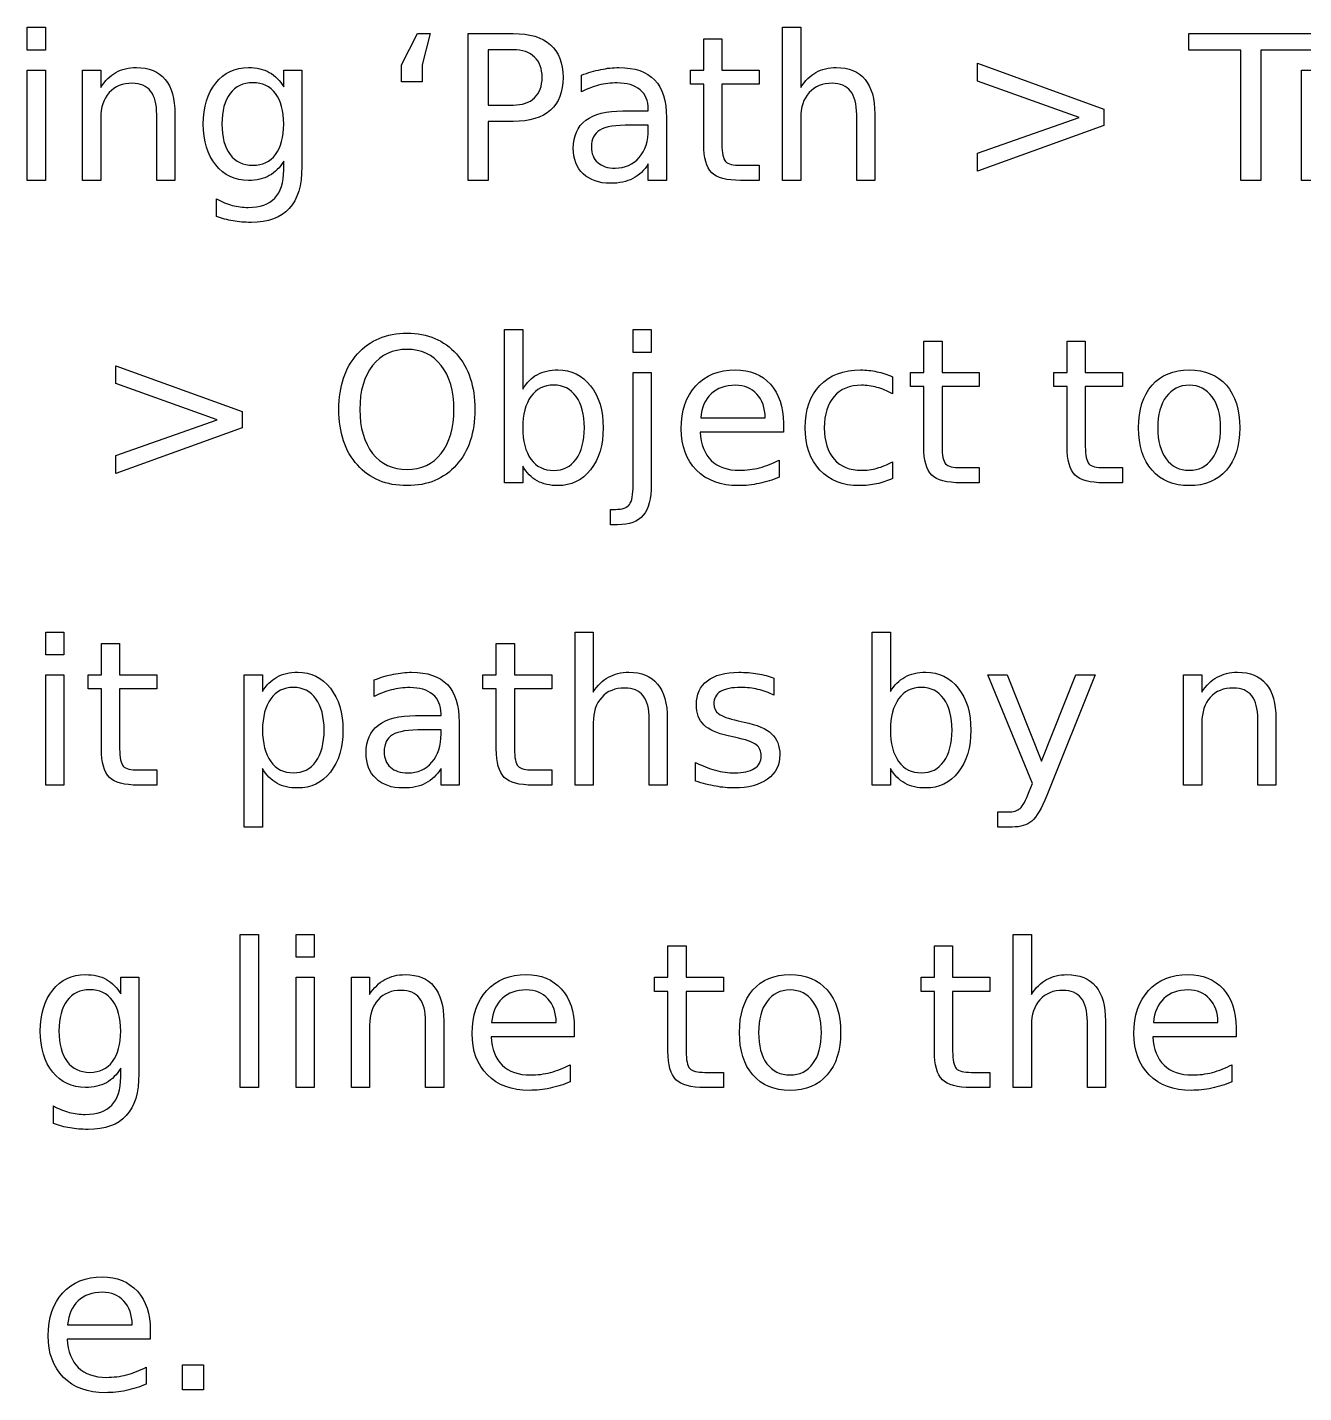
# Model space of a CAD drawing. Extents: x -140 to 352, y 0 to 216.
# Drawn here: x 283.49 to 311.39, y 119.55 to 149.39 of the extents above; entities that cross this region are included whole.
import ezdxf

# ---------------------------------------------------------------- set-up
doc = ezdxf.new("R2010")
doc.units = 0
doc.layers.add('Design_Template', color=7, linetype='CONTINUOUS')

msp = doc.modelspace()

# ---------------------------------------------------------------- linework, layer by layer
at = {"layer": 'Design_Template', "color": 7}
for points in [[(283.488892, 149.39312), (283.884709, 149.39312), (283.884709, 148.89189), (283.488892, 148.89189)], [(292.119533, 148.1992), (291.665635, 148.1992), (291.665635, 148.571359), (292.018427, 149.257593), (292.295936, 149.257593), (292.119533, 148.571359)], [(308.875307, 149.257593), (311.592281, 149.257593), (311.592281, 148.89189), (310.452153, 148.89189), (310.452153, 146.045841), (310.015456, 146.045841), (310.015456, 148.89189), (308.875307, 148.89189)], [(283.488892, 148.455193), (283.884709, 148.455193), (283.884709, 146.045841), (283.488892, 146.045841)], [(304.260963, 148.21426), (304.260963, 148.60578), (307.018817, 147.605464), (307.018817, 147.248365), (304.260963, 146.248053), (304.260963, 146.639573), (306.476707, 147.424764)], [(296.731725, 142.784604), (297.127556, 142.784604), (297.127556, 142.283374), (296.731725, 142.283374)], [(285.424979, 141.605744), (285.424979, 141.997264), (288.182816, 140.996949), (288.182816, 140.639849), (285.424979, 139.639537), (285.424979, 140.031057), (287.640723, 140.816249)], [(283.893309, 136.176092), (284.28914, 136.176092), (284.28914, 135.674858), (283.893309, 135.674858)], [(283.893309, 135.238165), (284.28914, 135.238165), (284.28914, 132.82881), (283.893309, 132.82881)], [(288.144105, 129.567577), (288.539918, 129.567577), (288.539918, 126.220294), (288.144105, 126.220294)], [(289.365983, 129.567577), (289.761814, 129.567577), (289.761814, 129.066343), (289.365983, 129.066343)], [(289.365983, 128.629646), (289.761814, 128.629646), (289.761814, 126.220294), (289.365983, 126.220294)], [(286.8835, 120.158185), (287.337398, 120.158185), (287.337398, 119.611779), (286.8835, 119.611779)]]:
    msp.add_lwpolyline(points, close=True, dxfattribs=at)
for points in [[(293.126312, 149.257593), (294.107253, 149.257593)], [(294.107253, 147.336566), (293.560853, 147.336566), (293.560853, 146.045841), (293.126312, 146.045841), (293.126312, 149.257593)], [(300.393086, 147.407556), (300.393086, 146.045841), (299.995117, 146.045841), (299.995117, 149.39312), (300.393086, 149.39312), (300.393086, 148.080882)], [(298.274147, 146.839637), (298.274147, 148.147571), (297.98373, 148.147571), (297.98373, 148.455193), (298.274147, 148.455193), (298.274147, 149.139279), (298.672116, 149.139279)], [(298.672116, 149.139279), (298.672116, 148.455193), (299.487428, 148.455193), (299.487428, 148.147571), (298.672116, 148.147571), (298.672116, 146.839637)], [(293.560853, 148.900494), (293.560853, 147.693666), (294.107253, 147.693666)], [(294.107253, 148.900494), (293.560853, 148.900494)], [(285.093692, 147.407556), (285.093692, 146.045841), (284.695709, 146.045841), (284.695709, 148.455193), (285.093692, 148.455193), (285.093692, 148.080882)], [(289.092785, 148.0895), (289.092785, 148.455204), (289.488598, 148.455204), (289.488598, 146.344869)], [(295.600194, 147.979776), (295.600194, 148.345483)], [(311.73856, 147.315061), (311.73856, 146.045848), (311.340592, 146.045848), (311.340592, 148.4552), (311.73856, 148.4552), (311.73856, 148.080889)], [(286.713542, 147.500058), (286.713542, 146.045841), (286.317725, 146.045841), (286.317725, 147.48715)], [(296.508008, 147.566743), (297.063008, 147.566743), (297.063008, 147.605464)], [(302.01295, 147.500058), (302.01295, 146.045841), (301.617119, 146.045841), (301.617119, 147.48715)], [(297.063008, 147.168771), (297.063008, 147.256969), (296.669347, 147.256969)], [(297.458839, 147.420464), (297.458839, 146.045841), (297.063008, 146.045841), (297.063008, 146.411544)], [(289.092785, 146.273876), (289.092785, 146.469636)], [(299.080858, 146.377124), (299.487428, 146.377124), (299.487428, 146.045841), (299.080858, 146.045841)], [(287.625659, 145.256356), (287.625659, 145.641423)], [(294.31808, 139.798728), (294.31808, 139.437325), (293.920093, 139.437325), (293.920093, 142.784604), (294.31808, 142.784604), (294.31808, 141.480974)], [(303.084258, 140.231121), (303.084258, 141.539055), (302.793837, 141.539055), (302.793837, 141.846677), (303.084258, 141.846677), (303.084258, 142.530763), (303.482227, 142.530763)], [(303.482227, 142.530763), (303.482227, 141.846677), (304.297535, 141.846677), (304.297535, 141.539055), (303.482227, 141.539055), (303.482227, 140.231121)], [(306.216403, 140.231121), (306.216403, 141.539055), (305.926, 141.539055), (305.926, 141.846677), (306.216403, 141.846677), (306.216403, 142.530763), (306.614385, 142.530763)], [(306.614385, 142.530763), (306.614385, 141.846677), (307.429694, 141.846677), (307.429694, 141.539055), (306.614385, 141.539055), (306.614385, 140.231121)], [(296.731725, 141.846677), (297.127556, 141.846677), (297.127556, 139.3943)], [(296.731725, 139.3943), (296.731725, 141.846677)], [(302.398024, 141.754176), (302.398024, 141.384168)], [(300.014471, 140.740955), (300.014471, 140.547348), (298.194554, 140.547348)], [(298.207465, 140.85497), (299.618658, 140.857086)], [(299.921969, 139.934255), (299.921969, 139.559944)], [(302.398024, 139.895531), (302.398024, 139.529827)], [(303.890966, 139.768612), (304.297535, 139.768612), (304.297535, 139.437325), (303.890966, 139.437325)], [(307.02311, 139.768612), (307.429694, 139.768612), (307.429694, 139.437325), (307.02311, 139.437325)], [(296.387531, 138.520907), (296.236944, 138.520907), (296.236944, 138.856498), (296.342357, 138.856498)], [(295.858346, 134.190525), (295.858346, 132.82881), (295.460364, 132.82881), (295.460364, 136.176092), (295.858346, 136.176092), (295.858346, 134.863854)], [(302.354989, 133.190213), (302.354989, 132.82881), (301.95702, 132.82881), (301.95702, 136.176092), (302.354989, 136.176092), (302.354989, 134.872458)], [(285.108742, 133.622605), (285.108742, 134.93054), (284.818339, 134.93054), (284.818339, 135.238165), (285.108742, 135.238165), (285.108742, 135.922247), (285.506724, 135.922247)], [(285.506724, 135.922247), (285.506724, 135.238165), (286.322033, 135.238165), (286.322033, 134.93054), (285.506724, 134.93054), (285.506724, 133.622605)], [(293.739397, 133.622605), (293.739397, 134.93054), (293.448976, 134.93054), (293.448976, 135.238165), (293.739397, 135.238165), (293.739397, 135.922247), (294.137366, 135.922247)], [(294.137366, 135.922247), (294.137366, 135.238165), (294.952674, 135.238165), (294.952674, 134.93054), (294.137366, 134.93054), (294.137366, 133.622605)], [(288.630268, 133.190213), (288.630268, 131.912395), (288.2323, 131.912395), (288.2323, 135.238165), (288.630268, 135.238165), (288.630268, 134.872458)], [(305.388197, 132.686831), (305.45919, 132.867531), (304.484694, 135.238165), (304.904175, 135.238165), (305.657105, 133.353704), (306.410025, 135.238165), (306.829502, 135.238165), (305.77112, 132.605085)], [(309.161416, 134.190525), (309.161416, 132.82881), (308.763448, 132.82881), (308.763448, 135.238165), (309.161416, 135.238165), (309.161416, 134.863854)], [(291.069751, 134.762748), (291.069751, 135.128452)], [(299.807955, 135.167172), (299.807955, 134.792865)], [(291.977561, 134.349716), (292.53258, 134.349716), (292.53258, 134.388437)], [(292.53258, 133.95174), (292.53258, 134.039942), (292.138904, 134.039942)], [(292.928396, 134.203433), (292.928396, 132.82881), (292.53258, 132.82881), (292.53258, 133.194517)], [(297.478196, 134.283027), (297.478196, 132.82881), (297.082379, 132.82881), (297.082379, 134.270119)], [(299.024929, 134.23785), (299.160452, 134.207723)], [(310.78128, 134.283027), (310.78128, 132.82881), (310.385449, 132.82881), (310.385449, 134.270119)], [(298.945335, 133.876436), (298.807657, 133.908715)], [(285.915449, 133.160096), (286.322033, 133.160096), (286.322033, 132.82881), (285.915449, 132.82881)], [(294.546105, 133.160096), (294.952674, 133.160096), (294.952674, 132.82881), (294.546105, 132.82881)], [(298.095606, 132.916997), (298.095606, 133.325729)], [(305.018186, 131.912395), (304.701967, 131.912395), (304.701967, 132.243682), (304.934299, 132.243682)], [(305.435526, 127.582009), (305.435526, 126.220294), (305.037543, 126.220294), (305.037543, 129.567577), (305.435526, 129.567577), (305.435526, 128.255339)], [(297.491104, 127.01409), (297.491104, 128.322028), (297.200701, 128.322028), (297.200701, 128.629646), (297.491104, 128.629646), (297.491104, 129.313732), (297.88909, 129.313732)], [(297.88909, 129.313732), (297.88909, 128.629646), (298.704399, 128.629646), (298.704399, 128.322028), (297.88909, 128.322028), (297.88909, 127.01409)], [(303.316576, 127.01409), (303.316576, 128.322028), (303.026156, 128.322028), (303.026156, 128.629646), (303.316576, 128.629646), (303.316576, 129.313732), (303.714545, 129.313732)], [(303.714545, 129.313732), (303.714545, 128.629646), (304.529853, 128.629646), (304.529853, 128.322028), (303.714545, 128.322028), (303.714545, 127.01409)], [(285.530389, 128.263953), (285.530389, 128.629657), (285.926205, 128.629657), (285.926205, 126.519323)], [(290.970783, 127.582009), (290.970783, 126.220294), (290.572814, 126.220294), (290.572814, 128.629646), (290.970783, 128.629646), (290.970783, 128.255339)], [(292.590647, 127.674511), (292.590647, 126.220294), (292.194834, 126.220294), (292.194834, 127.661603)], [(295.4453, 127.523928), (295.4453, 127.33032), (293.625383, 127.33032)], [(293.638291, 127.637942), (295.049487, 127.640059)], [(307.055389, 127.674511), (307.055389, 126.220294), (306.659559, 126.220294), (306.659559, 127.661603)], [(309.910043, 127.523928), (309.910043, 127.33032), (308.090108, 127.33032)], [(308.10302, 127.637942), (309.514212, 127.640059)], [(285.530389, 126.448333), (285.530389, 126.644093)], [(295.352798, 126.717224), (295.352798, 126.342913)], [(298.297812, 126.551581), (298.704399, 126.551581), (298.704399, 126.220294), (298.297812, 126.220294)], [(304.123284, 126.551581), (304.529853, 126.551581), (304.529853, 126.220294), (304.123284, 126.220294)], [(309.817541, 126.717224), (309.817541, 126.342913)], [(284.063249, 125.430813), (284.063249, 125.815877)], [(286.177895, 120.915412), (286.177895, 120.721804), (284.357978, 120.721804)], [(284.370886, 121.029427), (285.782078, 121.031543)], [(286.085393, 120.108708), (286.085393, 119.734397)]]:
    msp.add_lwpolyline(points, dxfattribs=at)
for points in [[(294.107253, 149.257593), (294.467224, 149.25759), (294.739, 149.175847), (294.922564, 149.012356)], [(294.922564, 149.012356), (295.107568, 148.850297), (295.200074, 148.612229), (295.200074, 148.298158)], [(294.576214, 148.743455), (294.465798, 148.848145), (294.309479, 148.90049), (294.107253, 148.900494)], [(294.741865, 148.298158), (294.741865, 148.490326), (294.686648, 148.638761), (294.576214, 148.743455)], [(285.093692, 148.080882), (285.188335, 148.225729), (285.299482, 148.334007), (285.427117, 148.405716)], [(285.427117, 148.405716), (285.556191, 148.477422), (285.704626, 148.513274), (285.872428, 148.513274)], [(285.872428, 148.513274), (286.14921, 148.513274), (286.358591, 148.427225), (286.500577, 148.255129)], [(287.606306, 148.175546), (287.787002, 148.400706), (288.025071, 148.513285), (288.320494, 148.513285)], [(288.320494, 148.513285), (288.498326, 148.513285), (288.651065, 148.478148), (288.7787, 148.407878)], [(288.7787, 148.407878), (288.906335, 148.337602), (289.011035, 148.231475), (289.092785, 148.0895)], [(295.600194, 148.345483), (295.745031, 148.401412), (295.885591, 148.443001), (296.021827, 148.470253)], [(296.021827, 148.470253), (296.158063, 148.498934), (296.290735, 148.513274), (296.419796, 148.513274)], [(296.419796, 148.513274), (296.768298, 148.513274), (297.028588, 148.422921), (297.200687, 148.242225)], [(300.393086, 148.080882), (300.487743, 148.225729), (300.598889, 148.334007), (300.726524, 148.405716)], [(300.726524, 148.405716), (300.855599, 148.477422), (301.004033, 148.513274), (301.171822, 148.513274)], [(301.171822, 148.513274), (301.448601, 148.513274), (301.657999, 148.427225), (301.799971, 148.255129)], [(285.784219, 148.169083), (285.570542, 148.16908), (285.402027, 148.100958), (285.278682, 147.964719)], [(286.18434, 147.999136), (286.095433, 148.112431), (285.962048, 148.16908), (285.784219, 148.169083)], [(286.500577, 148.255129), (286.642549, 148.084466), (286.713542, 147.832777), (286.713542, 147.500058)], [(287.335242, 147.278492), (287.335242, 147.651368), (287.425592, 147.950386), (287.606306, 148.175546)], [(288.417307, 148.181991), (288.205055, 148.181988), (288.039404, 148.10311), (287.92037, 147.945355)], [(288.91424, 147.945355), (288.796631, 148.10311), (288.630981, 148.181988), (288.417307, 148.181991)], [(294.576214, 147.850705), (294.686648, 147.955395), (294.741865, 148.104542), (294.741865, 148.298158)], [(295.200074, 148.298158), (295.200074, 147.981208), (295.107568, 147.741707), (294.922564, 147.579651)], [(295.976654, 148.12821), (295.846151, 148.095226), (295.720654, 148.045745), (295.600194, 147.979776)], [(296.37893, 148.177687), (296.241251, 148.177684), (296.107157, 148.161177), (295.976654, 148.12821)], [(296.882312, 148.027104), (296.763278, 148.127491), (296.59549, 148.177684), (296.37893, 148.177687)], [(297.063008, 147.605464), (297.063008, 147.7876), (297.002771, 147.928147), (296.882312, 148.027104)], [(297.200687, 148.242225), (297.372782, 148.061521), (297.458839, 147.7876), (297.458839, 147.420464)], [(301.083627, 148.169083), (300.869936, 148.16908), (300.701417, 148.100958), (300.57809, 147.964719)], [(301.483748, 147.999136), (301.394827, 148.112431), (301.261455, 148.16908), (301.083627, 148.169083)], [(301.799971, 148.255129), (301.941957, 148.084466), (302.01295, 147.832777), (302.01295, 147.500058)], [(285.278682, 147.964719), (285.155358, 147.828473), (285.093678, 147.642753), (285.093692, 147.407556)], [(286.317725, 147.48715), (286.317725, 147.715175), (286.273265, 147.885838), (286.18434, 147.999136)], [(287.92037, 147.945355), (287.802779, 147.7876), (287.743981, 147.565308), (287.743981, 147.278482)], [(289.092785, 147.278482), (289.092785, 147.565308), (289.033257, 147.7876), (288.91424, 147.945355)], [(294.107253, 147.693666), (294.309479, 147.693666), (294.465798, 147.746011), (294.576214, 147.850705)], [(300.57809, 147.964719), (300.454748, 147.828473), (300.393086, 147.642753), (300.393086, 147.407556)], [(301.617119, 147.48715), (301.617119, 147.715175), (301.572655, 147.885838), (301.483748, 147.999136)], [(294.922564, 147.579651), (294.739, 147.417592), (294.467224, 147.336563), (294.107253, 147.336566)], [(295.694851, 147.360227), (295.876976, 147.497902), (296.148037, 147.566743), (296.508008, 147.566743)], [(287.606306, 146.38359), (287.425592, 146.608747), (287.335242, 146.907049), (287.335242, 147.278492)], [(287.743981, 147.278482), (287.743981, 146.993088), (287.802779, 146.771512), (287.92037, 146.61376)], [(288.91424, 146.61376), (289.033257, 146.771512), (289.092785, 146.993088), (289.092785, 147.278482)], [(295.423791, 146.747135), (295.423791, 147.018184), (295.514137, 147.222549), (295.694851, 147.360227)], [(296.004626, 147.147259), (295.881284, 147.074117), (295.819618, 146.949347), (295.819618, 146.772947)], [(296.669347, 147.256969), (296.349533, 147.256969), (296.127953, 147.220397), (296.004626, 147.147259)], [(296.862955, 146.547071), (296.996323, 146.70339), (297.063008, 146.910623), (297.063008, 147.168771)], [(298.448398, 146.215784), (298.332232, 146.330515), (298.274147, 146.538467), (298.274147, 146.839637)], [(298.672116, 146.839637), (298.672116, 146.643157), (298.698645, 146.516954), (298.75171, 146.461021)], [(287.92037, 146.61376), (288.039404, 146.456005), (288.205055, 146.377124), (288.417307, 146.377124)], [(288.417307, 146.377124), (288.630981, 146.377124), (288.796631, 146.456005), (288.91424, 146.61376)], [(295.64106, 146.189972), (295.496223, 146.329082), (295.423791, 146.514802), (295.423791, 146.747135)], [(295.819618, 146.772947), (295.819618, 146.632401), (295.865508, 146.520539), (295.957297, 146.437361)], [(296.335909, 146.314739), (296.555319, 146.314739), (296.731013, 146.392184), (296.862955, 146.547071)], [(288.320494, 146.045851), (288.025071, 146.045851), (287.787002, 146.15843), (287.606306, 146.38359)], [(289.092785, 146.469636), (289.011035, 146.327657), (288.906335, 146.221531), (288.7787, 146.151258)], [(288.899177, 145.660784), (289.028237, 145.795594), (289.092785, 145.999955), (289.092785, 146.273876)], [(289.488598, 146.344859), (289.488598, 145.934695), (289.397535, 145.62994), (289.215396, 145.430593)], [(295.957297, 146.437361), (296.050511, 146.355615), (296.176707, 146.314739), (296.335909, 146.314739)], [(297.063008, 146.411544), (296.972658, 146.265261), (296.860087, 146.156983), (296.725276, 146.086714)], [(298.75171, 146.461021), (298.806214, 146.405088), (298.915921, 146.377124), (299.080858, 146.377124)], [(288.7787, 146.151258), (288.651065, 146.080984), (288.498326, 146.045851), (288.320494, 146.045851)], [(296.230499, 145.983456), (295.983829, 145.983456), (295.787339, 146.052293), (295.64106, 146.189972)], [(296.725276, 146.086714), (296.590466, 146.017873), (296.425532, 145.983456), (296.230499, 145.983456)], [(299.080858, 146.045841), (298.775374, 146.045841), (298.56455, 146.10249), (298.448398, 146.215784)], [(287.625659, 145.641423), (287.741829, 145.578322), (287.856553, 145.531709), (287.969854, 145.501593)], [(288.316201, 145.45642), (288.575782, 145.45642), (288.770099, 145.524541), (288.899177, 145.660784)], [(287.969854, 145.501593), (288.083156, 145.471466), (288.198592, 145.45642), (288.316201, 145.45642)], [(289.215396, 145.430593), (289.033257, 145.229813), (288.754323, 145.129426), (288.378579, 145.129423)], [(287.984918, 145.161702), (287.861576, 145.181775), (287.741829, 145.213331), (287.625659, 145.256356)], [(288.378579, 145.129423), (288.239475, 145.129426), (288.108245, 145.140183), (287.984918, 145.161702)], [(290.704048, 142.253257), (290.975094, 142.555856), (291.336504, 142.707159), (291.788247, 142.707162)], [(291.788247, 142.707162), (292.238568, 142.707159), (292.598535, 142.555856), (292.868156, 142.253257)], [(290.299616, 141.039977), (290.299616, 141.547659), (290.434427, 141.952084), (290.704048, 142.253257)], [(291.788247, 142.354363), (291.47274, 142.35436), (291.221763, 142.236761), (291.035331, 142.001565)], [(292.536873, 142.001565), (292.353309, 142.236761), (292.103757, 142.35436), (291.788247, 142.354363)], [(292.868156, 142.253257), (293.137777, 141.952084), (293.272587, 141.547659), (293.272587, 141.039977)], [(291.035331, 142.001565), (290.850324, 141.766364), (290.757822, 141.445834), (290.757822, 141.039977)], [(292.814382, 141.039977), (292.814382, 141.445834), (292.72188, 141.766364), (292.536873, 142.001565)], [(294.31808, 141.480974), (294.401251, 141.624385), (294.505951, 141.730511), (294.632144, 141.799352)], [(294.632144, 141.799352), (294.759779, 141.869622), (294.911808, 141.904759), (295.088211, 141.904762)], [(295.088211, 141.904762), (295.38077, 141.904759), (295.618126, 141.788593), (295.800247, 141.556267)], [(298.099896, 141.556267), (298.313588, 141.788593), (298.601123, 141.904759), (298.962537, 141.904762)], [(298.962537, 141.904762), (299.286644, 141.904759), (299.542644, 141.800065), (299.730516, 141.590684)], [(300.814733, 141.56702), (301.031275, 141.792177), (301.327428, 141.904759), (301.703176, 141.904762)], [(301.703176, 141.904762), (301.825074, 141.904759), (301.944109, 141.891851), (302.060278, 141.866041)], [(302.060278, 141.866041), (302.176445, 141.841664), (302.289016, 141.804369), (302.398024, 141.754176)], [(308.072906, 141.569172), (308.269382, 141.792896), (308.540443, 141.904759), (308.886063, 141.904762)], [(308.886063, 141.904762), (309.230257, 141.904759), (309.500591, 141.792896), (309.697064, 141.569172)], [(294.991402, 141.573476), (294.782018, 141.573472), (294.617098, 141.490291), (294.496621, 141.323935)], [(295.484028, 141.323935), (295.364994, 141.490291), (295.200786, 141.573472), (294.991402, 141.573476)], [(295.800247, 141.556267), (295.983829, 141.323931), (296.075604, 141.018461), (296.075604, 140.639849)], [(297.781521, 140.618337), (297.781521, 141.012725), (297.887648, 141.325367), (298.099896, 141.556267)], [(298.966844, 141.569172), (298.745977, 141.569168), (298.568858, 141.506787), (298.43549, 141.382016)], [(299.435806, 141.375564), (299.318197, 141.504635), (299.161877, 141.569168), (298.966844, 141.569172)], [(299.730516, 141.590684), (299.919813, 141.382732), (300.014471, 141.099491), (300.014471, 140.740955)], [(300.492051, 140.639849), (300.492051, 141.032801), (300.599602, 141.34186), (300.814733, 141.56702)], [(301.720391, 141.569172), (301.463682, 141.569168), (301.264324, 141.487426), (301.122355, 141.323935)], [(302.060278, 141.521847), (301.94842, 141.553385), (301.835118, 141.569168), (301.720391, 141.569172)], [(302.398024, 141.384168), (302.286148, 141.445834), (302.173576, 141.491727), (302.060278, 141.521847)], [(307.780351, 140.639849), (307.780351, 141.035673), (307.877859, 141.345444), (308.072906, 141.569172)], [(308.886063, 141.569172), (308.673814, 141.569168), (308.506026, 141.48599), (308.382681, 141.319631)], [(309.387289, 141.317483), (309.263962, 141.485274), (309.096886, 141.569168), (308.886063, 141.569172)], [(309.697064, 141.569172), (309.893554, 141.345444), (309.991792, 141.035673), (309.991792, 140.639849)], [(294.496621, 141.323935), (294.377586, 141.159008), (294.31808, 140.930979), (294.31808, 140.639849)], [(295.664724, 140.639849), (295.664724, 140.930979), (295.604487, 141.159008), (295.484028, 141.323935)], [(298.43549, 141.382016), (298.303548, 141.257246), (298.227531, 141.081562), (298.207465, 140.85497)], [(299.618658, 140.857122), (299.615835, 141.073674), (299.55484, 141.24649), (299.435806, 141.375564)], [(301.122355, 141.323935), (300.980369, 141.161876), (300.909376, 140.933847), (300.909376, 140.639849)], [(308.382681, 141.319631), (308.259339, 141.154704), (308.197677, 140.928111), (308.197677, 140.639849)], [(309.572297, 140.639849), (309.572297, 140.925243), (309.510631, 141.15112), (309.387289, 141.317483)], [(290.704048, 139.826693), (290.434427, 140.127859), (290.299616, 140.532291), (290.299616, 141.039977)], [(290.757822, 141.039977), (290.757822, 140.635549), (290.850324, 140.315735), (291.035331, 140.080534)], [(292.536873, 140.080534), (292.72188, 140.315735), (292.814382, 140.635549), (292.814382, 141.039977)], [(293.272587, 141.039977), (293.272587, 140.533723), (293.137777, 140.129295), (292.868156, 139.826693)], [(294.31808, 140.639849), (294.31808, 140.34872), (294.377586, 140.119975), (294.496621, 139.953615)], [(295.484028, 139.953615), (295.604487, 140.119975), (295.664724, 140.34872), (295.664724, 140.639849)], [(296.075604, 140.639849), (296.075604, 140.261238), (295.983829, 139.955764), (295.800247, 139.723435)], [(298.117115, 139.710527), (297.89338, 139.934251), (297.781521, 140.236857), (297.781521, 140.618337)], [(300.812581, 139.716983), (300.598889, 139.945008), (300.492051, 140.252633), (300.492051, 140.639849)], [(300.909376, 140.639849), (300.909376, 140.345851), (300.980369, 140.117107), (301.122355, 139.953615)], [(308.072906, 139.710527), (307.877859, 139.935687), (307.780351, 140.245461), (307.780351, 140.639849)], [(308.197677, 140.639849), (308.197677, 140.351588), (308.258626, 140.124275), (308.380529, 139.957916)], [(309.387289, 139.960068), (309.510631, 140.126427), (309.572297, 140.353023), (309.572297, 140.639849)], [(309.991792, 140.639849), (309.991792, 140.245461), (309.893554, 139.935687), (309.697064, 139.710527)], [(298.194554, 140.547348), (298.211769, 140.274858), (298.293504, 140.06691), (298.439798, 139.923499)], [(291.035331, 140.080534), (291.221763, 139.845337), (291.47274, 139.727735), (291.788247, 139.727739)], [(291.788247, 139.727739), (292.103757, 139.727735), (292.353309, 139.845337), (292.536873, 140.080534)], [(303.258509, 139.607269), (303.14234, 139.722003), (303.084258, 139.929951), (303.084258, 140.231121)], [(303.482227, 140.231121), (303.482227, 140.034641), (303.508756, 139.908439), (303.561821, 139.852509)], [(306.390654, 139.607269), (306.274484, 139.722003), (306.216403, 139.929951), (306.216403, 140.231121)], [(306.614385, 140.231121), (306.614385, 140.034641), (306.640914, 139.908439), (306.693979, 139.852509)], [(291.788247, 139.37494), (291.336504, 139.37494), (290.975094, 139.525523), (290.704048, 139.826693)], [(292.868156, 139.826693), (292.598535, 139.525523), (292.238568, 139.37494), (291.788247, 139.37494)], [(294.632144, 139.478198), (294.505951, 139.548468), (294.401251, 139.655314), (294.31808, 139.798728)], [(294.496621, 139.953615), (294.617098, 139.788688), (294.782018, 139.706227), (294.991402, 139.706227)], [(294.991402, 139.706227), (295.200786, 139.706227), (295.364994, 139.788688), (295.484028, 139.953615)], [(295.800247, 139.723435), (295.618126, 139.491106), (295.38077, 139.37494), (295.088211, 139.37494)], [(299.031374, 139.37494), (298.647026, 139.37494), (298.342276, 139.486802), (298.117115, 139.710527)], [(298.439798, 139.923499), (298.587502, 139.781516), (298.792593, 139.710527), (299.055039, 139.710527)], [(299.055039, 139.710527), (299.207051, 139.710527), (299.354057, 139.729189), (299.496028, 139.76646)], [(299.496028, 139.76646), (299.639454, 139.803745), (299.781426, 139.859678), (299.921969, 139.934255)], [(301.677356, 139.37494), (301.31452, 139.37494), (301.026255, 139.488954), (300.812581, 139.716983)], [(301.122355, 139.953615), (301.264324, 139.791556), (301.463682, 139.710527), (301.720391, 139.710527)], [(301.720391, 139.710527), (301.835118, 139.710527), (301.94842, 139.72559), (302.060278, 139.755704)], [(302.060278, 139.755704), (302.173576, 139.787242), (302.286148, 139.833862), (302.398024, 139.895531)], [(303.561821, 139.852509), (303.616325, 139.796576), (303.726028, 139.768612), (303.890966, 139.768612)], [(306.693979, 139.852509), (306.748469, 139.796576), (306.858187, 139.768612), (307.02311, 139.768612)], [(308.886063, 139.37494), (308.540443, 139.37494), (308.269382, 139.486802), (308.072906, 139.710527)], [(308.380529, 139.957916), (308.50387, 139.792992), (308.672371, 139.710527), (308.886063, 139.710527)], [(308.886063, 139.710527), (309.096886, 139.710527), (309.263962, 139.793708), (309.387289, 139.960068)], [(309.697064, 139.710527), (309.500591, 139.486802), (309.230257, 139.37494), (308.886063, 139.37494)], [(295.088211, 139.37494), (294.911808, 139.37494), (294.759779, 139.409371), (294.632144, 139.478198)], [(296.649976, 138.961908), (296.70448, 139.030745), (296.731725, 139.174876), (296.731725, 139.3943)], [(297.127556, 139.3943), (297.127556, 139.087394), (297.068759, 138.865102), (296.95115, 138.727423)], [(299.485272, 139.422265), (299.336128, 139.390727), (299.184829, 139.37494), (299.031374, 139.37494)], [(299.921969, 139.559944), (299.78, 139.49971), (299.634434, 139.453818), (299.485272, 139.422265)], [(302.05383, 139.413661), (301.936221, 139.387838), (301.810741, 139.37494), (301.677356, 139.37494)], [(302.398024, 139.529827), (302.287591, 139.478198), (302.17285, 139.439477), (302.05383, 139.413661)], [(303.890966, 139.437325), (303.585485, 139.437325), (303.374658, 139.493974), (303.258509, 139.607269)], [(307.02311, 139.437325), (306.717644, 139.437325), (306.50682, 139.493974), (306.390654, 139.607269)], [(296.342357, 138.856498), (296.492944, 138.856498), (296.59549, 138.891634), (296.649976, 138.961908)], [(296.95115, 138.727423), (296.834983, 138.589748), (296.647108, 138.520911), (296.387531, 138.520907)], [(288.94435, 135.190837), (289.071985, 135.261107), (289.224014, 135.296243), (289.400403, 135.296247)], [(289.400403, 135.296247), (289.692976, 135.296243), (289.930314, 135.180081), (290.112454, 134.947752)], [(291.069751, 135.128452), (291.214602, 135.184381), (291.355149, 135.22597), (291.491384, 135.253222)], [(291.491384, 135.253222), (291.627634, 135.281903), (291.760293, 135.296243), (291.889367, 135.296247)], [(291.889367, 135.296247), (292.237855, 135.296243), (292.498145, 135.205893), (292.670258, 135.025193)], [(296.191785, 135.188685), (296.320845, 135.26039), (296.46928, 135.296243), (296.637082, 135.296247)], [(296.637082, 135.296247), (296.913864, 135.296243), (297.123245, 135.210194), (297.265231, 135.038102)], [(298.353741, 135.111243), (298.514371, 135.234578), (298.742396, 135.296243), (299.037837, 135.296247)], [(299.037837, 135.296247), (299.184116, 135.296243), (299.321791, 135.285487), (299.450869, 135.263968)], [(299.450869, 135.263968), (299.57993, 135.242448), (299.698964, 135.210183), (299.807955, 135.167162)], [(302.669071, 135.190837), (302.796706, 135.261107), (302.948735, 135.296243), (303.125124, 135.296247)], [(303.125124, 135.296247), (303.417697, 135.296243), (303.655035, 135.180081), (303.837174, 134.947752)], [(309.494855, 135.188685), (309.623933, 135.26039), (309.772364, 135.296243), (309.940152, 135.296247)], [(309.940152, 135.296247), (310.216935, 135.296243), (310.426333, 135.210194), (310.568301, 135.038102)], [(288.630268, 134.872458), (288.713457, 135.01587), (288.81814, 135.121996), (288.94435, 135.190837)], [(289.303608, 134.96496), (289.094224, 134.964957), (288.929286, 134.881779), (288.808827, 134.715419)], [(289.796234, 134.715419), (289.6772, 134.881779), (289.512992, 134.964957), (289.303608, 134.96496)], [(290.112454, 134.947752), (290.296018, 134.715419), (290.387811, 134.409946), (290.387811, 134.031334)], [(291.446208, 134.911179), (291.315708, 134.878195), (291.190225, 134.828714), (291.069751, 134.762748)], [(291.848487, 134.960656), (291.710808, 134.960656), (291.576711, 134.944146), (291.446208, 134.911179)], [(292.351866, 134.810073), (292.232831, 134.910463), (292.065043, 134.960656), (291.848487, 134.960656)], [(292.670258, 135.025193), (292.84234, 134.84449), (292.928396, 134.570569), (292.928396, 134.203433)], [(295.858346, 134.863854), (295.952989, 135.008701), (296.064136, 135.116976), (296.191785, 135.188685)], [(296.548873, 134.952052), (296.335196, 134.952052), (296.166681, 134.883927), (296.043354, 134.747688)], [(296.949012, 134.782108), (296.860087, 134.895403), (296.726719, 134.952052), (296.548873, 134.952052)], [(297.265231, 135.038102), (297.407217, 134.867435), (297.478196, 134.615745), (297.478196, 134.283027)], [(298.112808, 134.586349), (298.112808, 134.812938), (298.193114, 134.987905), (298.353741, 135.111243)], [(299.085148, 134.96496), (298.888676, 134.964957), (298.740957, 134.934833), (298.642006, 134.874607)], [(299.45947, 134.921935), (299.338993, 134.950616), (299.214226, 134.964957), (299.085148, 134.96496)], [(299.807955, 134.792865), (299.696096, 134.850226), (299.57993, 134.893251), (299.45947, 134.921935)], [(302.354989, 134.872458), (302.438177, 135.01587), (302.542861, 135.121996), (302.669071, 135.190837)], [(303.028329, 134.96496), (302.818945, 134.964957), (302.654007, 134.881779), (302.533547, 134.715419)], [(303.520955, 134.715419), (303.40192, 134.881779), (303.237709, 134.964957), (303.028329, 134.96496)], [(303.837174, 134.947752), (304.020739, 134.715419), (304.112528, 134.409946), (304.112528, 134.031334)], [(309.161416, 134.863854), (309.256074, 135.008701), (309.36722, 135.116976), (309.494855, 135.188685)], [(309.851958, 134.952052), (309.638266, 134.952052), (309.469751, 134.883927), (309.346424, 134.747688)], [(310.252082, 134.782108), (310.163157, 134.895403), (310.029789, 134.952052), (309.851958, 134.952052)], [(310.568301, 135.038102), (310.710287, 134.867435), (310.78128, 134.615745), (310.78128, 134.283027)], [(288.808827, 134.715419), (288.689792, 134.550492), (288.630268, 134.322464), (288.630268, 134.031334)], [(289.97693, 134.031334), (289.97693, 134.322464), (289.916694, 134.550492), (289.796234, 134.715419)], [(292.53258, 134.388437), (292.532566, 134.570569), (292.472343, 134.711115), (292.351866, 134.810073)], [(296.043354, 134.747688), (295.920012, 134.611442), (295.858346, 134.425722), (295.858346, 134.190525)], [(297.082379, 134.270119), (297.082379, 134.498147), (297.037919, 134.668807), (296.949012, 134.782108)], [(298.642006, 134.874607), (298.544481, 134.814373), (298.495727, 134.724024), (298.495727, 134.603557)], [(298.495727, 134.603557), (298.495727, 134.511771), (298.530864, 134.439346), (298.601141, 134.386285)], [(302.533547, 134.715419), (302.414513, 134.550492), (302.354989, 134.322464), (302.354989, 134.031334)], [(303.701651, 134.031334), (303.701651, 134.322464), (303.641414, 134.550492), (303.520955, 134.715419)], [(309.346424, 134.747688), (309.223082, 134.611442), (309.161416, 134.425722), (309.161416, 134.190525)], [(310.385449, 134.270119), (310.385449, 134.498147), (310.340989, 134.668807), (310.252082, 134.782108)], [(291.164409, 134.1432), (291.346548, 134.280875), (291.617594, 134.349712), (291.977561, 134.349716)], [(298.276303, 134.145348), (298.167312, 134.252906), (298.112808, 134.399909), (298.112808, 134.586349)], [(298.601141, 134.386285), (298.671403, 134.334656), (298.812663, 134.285175), (299.024929, 134.23785)], [(288.630268, 134.031334), (288.630268, 133.740204), (288.689792, 133.511459), (288.808827, 133.3451)], [(289.796234, 133.3451), (289.916694, 133.511459), (289.97693, 133.740204), (289.97693, 134.031334)], [(290.387811, 134.031334), (290.387811, 133.652722), (290.296018, 133.347248), (290.112454, 133.114919)], [(290.893345, 133.530104), (290.893345, 133.801153), (290.983709, 134.005518), (291.164409, 134.1432)], [(292.138904, 134.039942), (291.819087, 134.039938), (291.597507, 134.003369), (291.474183, 133.930228)], [(298.807657, 133.908715), (298.562413, 133.960344), (298.385293, 134.039222), (298.276303, 134.145348)], [(299.160452, 134.207723), (299.441538, 134.147489), (299.640879, 134.062156), (299.758488, 133.95173)], [(302.354989, 134.031334), (302.354989, 133.740204), (302.414513, 133.511459), (302.533547, 133.3451)], [(303.520955, 133.3451), (303.641414, 133.511459), (303.701651, 133.740204), (303.701651, 134.031334)], [(304.112528, 134.031334), (304.112528, 133.652722), (304.020739, 133.347248), (303.837174, 133.114919)], [(291.474183, 133.930228), (291.350838, 133.857086), (291.289176, 133.732316), (291.289176, 133.55592)], [(292.332512, 133.33004), (292.46588, 133.486363), (292.532566, 133.693595), (292.53258, 133.95174)], [(299.420742, 133.710796), (299.349037, 133.768158), (299.190562, 133.823371), (298.945335, 133.876436)], [(299.530463, 133.463404), (299.530445, 133.570966), (299.493891, 133.653428), (299.420742, 133.710796)], [(299.758488, 133.95173), (299.877522, 133.842735), (299.937032, 133.69), (299.937032, 133.493521)], [(285.282993, 132.998753), (285.166823, 133.113487), (285.108742, 133.321436), (285.108742, 133.622605)], [(285.506724, 133.622605), (285.506724, 133.426126), (285.533253, 133.299923), (285.586318, 133.243994)], [(291.110617, 132.972941), (290.965781, 133.112051), (290.893345, 133.297775), (290.893345, 133.530104)], [(291.289176, 133.55592), (291.289176, 133.415373), (291.335061, 133.303507), (291.426854, 133.220329)], [(293.913648, 132.998753), (293.797478, 133.113487), (293.739397, 133.321436), (293.739397, 133.622605)], [(294.137366, 133.622605), (294.137366, 133.426126), (294.163895, 133.299923), (294.216959, 133.243994)], [(299.379876, 133.192354), (299.480266, 133.256888), (299.530445, 133.347238), (299.530463, 133.463404)], [(299.937032, 133.493521), (299.937032, 133.269796), (299.848108, 133.09268), (299.670279, 132.962174)], [(285.586318, 133.243994), (285.640808, 133.188061), (285.750526, 133.160096), (285.915449, 133.160096)], [(288.94435, 132.869682), (288.81814, 132.939956), (288.713457, 133.046798), (288.630268, 133.190213)], [(288.808827, 133.3451), (288.929286, 133.180173), (289.094224, 133.097711), (289.303608, 133.097711)], [(289.303608, 133.097711), (289.512992, 133.097711), (289.6772, 133.180173), (289.796234, 133.3451)], [(290.112454, 133.114919), (289.930314, 132.882591), (289.692976, 132.766424), (289.400403, 132.766424)], [(291.426854, 133.220329), (291.520069, 133.138584), (291.646278, 133.097711), (291.805466, 133.097711)], [(291.805466, 133.097711), (292.02489, 133.097711), (292.200566, 133.175153), (292.332512, 133.33004)], [(292.53258, 133.194517), (292.442216, 133.04823), (292.329644, 132.939956), (292.194834, 132.869682)], [(294.216959, 133.243994), (294.271464, 133.188061), (294.381167, 133.160096), (294.546105, 133.160096)], [(298.095606, 133.325729), (298.241882, 133.249719), (298.386006, 133.192351), (298.527992, 133.15363)], [(298.527992, 133.15363), (298.669978, 133.116341), (298.810525, 133.0977), (298.949625, 133.0977)], [(298.949625, 133.0977), (299.136075, 133.0977), (299.279486, 133.129239), (299.379876, 133.192354)], [(302.669071, 132.869682), (302.542861, 132.939956), (302.438177, 133.046798), (302.354989, 133.190213)], [(302.533547, 133.3451), (302.654007, 133.180173), (302.818945, 133.097711), (303.028329, 133.097711)], [(303.028329, 133.097711), (303.237709, 133.097711), (303.40192, 133.180173), (303.520955, 133.3451)], [(303.837174, 133.114919), (303.655035, 132.882591), (303.417697, 132.766424), (303.125124, 132.766424)], [(285.915449, 132.82881), (285.609982, 132.82881), (285.399159, 132.885459), (285.282993, 132.998753)], [(289.400403, 132.766424), (289.224014, 132.766424), (289.071985, 132.800856), (288.94435, 132.869682)], [(291.700052, 132.766424), (291.453383, 132.766424), (291.25691, 132.835262), (291.110617, 132.972941)], [(292.194834, 132.869682), (292.060023, 132.800845), (291.895103, 132.766424), (291.700052, 132.766424)], [(294.546105, 132.82881), (294.240624, 132.82881), (294.029814, 132.885459), (293.913648, 132.998753)], [(298.536593, 132.805135), (298.397493, 132.829512), (298.250483, 132.866804), (298.095606, 132.916997)], [(298.941024, 132.766414), (298.81195, 132.766414), (298.677139, 132.779325), (298.536593, 132.805135)], [(299.670279, 132.962174), (299.493891, 132.831667), (299.250798, 132.766414), (298.941024, 132.766414)], [(303.125124, 132.766424), (302.948735, 132.766424), (302.796706, 132.800856), (302.669071, 132.869682)], [(305.18813, 132.321124), (305.248366, 132.372753), (305.315052, 132.494655), (305.388197, 132.686831)], [(305.77112, 132.605085), (305.659247, 132.318256), (305.550252, 132.1311), (305.44413, 132.043618)], [(304.934299, 132.243682), (305.043293, 132.243682), (305.127907, 132.269505), (305.18813, 132.321124)], [(305.44413, 132.043618), (305.338004, 131.956136), (305.196018, 131.912395), (305.018186, 131.912395)], [(284.043896, 128.350003), (284.224592, 128.57516), (284.462661, 128.687738), (284.758102, 128.687742)], [(284.758102, 128.687742), (284.93593, 128.687738), (285.088672, 128.652605), (285.216307, 128.582332)], [(291.304222, 128.580173), (291.433299, 128.651875), (291.581731, 128.687728), (291.749536, 128.687731)], [(291.749536, 128.687731), (292.026315, 128.687728), (292.235699, 128.601682), (292.377685, 128.429586)], [(293.530726, 128.339236), (293.744417, 128.571565), (294.031952, 128.687728), (294.393362, 128.687731)], [(294.393362, 128.687731), (294.717474, 128.687728), (294.97347, 128.583037), (295.161346, 128.373657)], [(299.347594, 128.352141), (299.54407, 128.575865), (299.81513, 128.687728), (300.16075, 128.687731)], [(300.16075, 128.687731), (300.504945, 128.687728), (300.775278, 128.575865), (300.971768, 128.352141)], [(305.768964, 128.580173), (305.898028, 128.651875), (306.046459, 128.687728), (306.214261, 128.687731)], [(306.214261, 128.687731), (306.491044, 128.687728), (306.700424, 128.601682), (306.84241, 128.429586)], [(307.995468, 128.339236), (308.209142, 128.571565), (308.496695, 128.687728), (308.858091, 128.687731)], [(308.858091, 128.687731), (309.182216, 128.687728), (309.438199, 128.583037), (309.626088, 128.373657)], [(283.77285, 127.452949), (283.77285, 127.825821), (283.863196, 128.124843), (284.043896, 128.350003)], [(284.854897, 128.356445), (284.642645, 128.356441), (284.477012, 128.277564), (284.357978, 128.119812)], [(285.35183, 128.119812), (285.234239, 128.277564), (285.068589, 128.356441), (284.854897, 128.356445)], [(285.216307, 128.582332), (285.343942, 128.512058), (285.44864, 128.405932), (285.530389, 128.263953)], [(290.970783, 128.255339), (291.06544, 128.400182), (291.176587, 128.50846), (291.304222, 128.580173)], [(291.661324, 128.343537), (291.44765, 128.343537), (291.279132, 128.275415), (291.15579, 128.139172)], [(292.061448, 128.173593), (291.972541, 128.286887), (291.839156, 128.343537), (291.661324, 128.343537)], [(292.377685, 128.429586), (292.519654, 128.258923), (292.590647, 128.00723), (292.590647, 127.674511)], [(293.212351, 127.401309), (293.212351, 127.795694), (293.318477, 128.108336), (293.530726, 128.339236)], [(294.397656, 128.352141), (294.176806, 128.352141), (293.999687, 128.289756), (293.86632, 128.164985)], [(294.866635, 128.158533), (294.749026, 128.287604), (294.592703, 128.352141), (294.397656, 128.352141)], [(295.161346, 128.373657), (295.350643, 128.165701), (295.4453, 127.882459), (295.4453, 127.523928)], [(299.055039, 127.422818), (299.055039, 127.818642), (299.152564, 128.128416), (299.347594, 128.352141)], [(300.16075, 128.352141), (299.948501, 128.352141), (299.780713, 128.268959), (299.657368, 128.102603)], [(300.661994, 128.100451), (300.538649, 128.268243), (300.371573, 128.352141), (300.16075, 128.352141)], [(300.971768, 128.352141), (301.168241, 128.128416), (301.266479, 127.818642), (301.266479, 127.422818)], [(305.435526, 128.255339), (305.530169, 128.400182), (305.641315, 128.50846), (305.768964, 128.580173)], [(306.126067, 128.343537), (305.912375, 128.343537), (305.74386, 128.275415), (305.620533, 128.139172)], [(306.526191, 128.173593), (306.437266, 128.286887), (306.303899, 128.343537), (306.126067, 128.343537)], [(306.84241, 128.429586), (306.984396, 128.258923), (307.055375, 128.00723), (307.055389, 127.674511)], [(307.677076, 127.401309), (307.677076, 127.795694), (307.783202, 128.108336), (307.995468, 128.339236)], [(308.862398, 128.352141), (308.641549, 128.352141), (308.46443, 128.289756), (308.331044, 128.164985)], [(309.33136, 128.158533), (309.213769, 128.287604), (309.057446, 128.352141), (308.862398, 128.352141)], [(309.626088, 128.373657), (309.815385, 128.165701), (309.910043, 127.882459), (309.910043, 127.523928)], [(284.357978, 128.119812), (284.240369, 127.962057), (284.181571, 127.739764), (284.181571, 127.452938)], [(285.530389, 127.452938), (285.530375, 127.739764), (285.470865, 127.962057), (285.35183, 128.119812)], [(291.15579, 128.139172), (291.032463, 128.002926), (290.970783, 127.817206), (290.970783, 127.582009)], [(292.194834, 127.661603), (292.194834, 127.889631), (292.150373, 128.060295), (292.061448, 128.173593)], [(293.86632, 128.164985), (293.734374, 128.040215), (293.658361, 127.864535), (293.638291, 127.637942)], [(295.049487, 127.640094), (295.046665, 127.856647), (294.985652, 128.029458), (294.866635, 128.158533)], [(299.657368, 128.102603), (299.534044, 127.937676), (299.472364, 127.71108), (299.472364, 127.422818)], [(300.846998, 127.422818), (300.846984, 127.708212), (300.785318, 127.934089), (300.661994, 128.100451)], [(305.620533, 128.139172), (305.497191, 128.002926), (305.435526, 127.817206), (305.435526, 127.582009)], [(306.659559, 127.661603), (306.659559, 127.889631), (306.615098, 128.060295), (306.526191, 128.173593)], [(308.331044, 128.164985), (308.199116, 128.040215), (308.123103, 127.864535), (308.10302, 127.637942)], [(309.514212, 127.640094), (309.51139, 127.856647), (309.450394, 128.029458), (309.33136, 128.158533)], [(284.043896, 126.558044), (283.863196, 126.783204), (283.77285, 127.081506), (283.77285, 127.452949)], [(284.181571, 127.452938), (284.181571, 127.167545), (284.240369, 126.945969), (284.357978, 126.788213)], [(285.35183, 126.788213), (285.470865, 126.945969), (285.530375, 127.167545), (285.530389, 127.452938)], [(293.547945, 126.493496), (293.324209, 126.717224), (293.212351, 127.019826), (293.212351, 127.401309)], [(293.625383, 127.33032), (293.642598, 127.057831), (293.724334, 126.849882), (293.870609, 126.706468)], [(299.347594, 126.493496), (299.152564, 126.718656), (299.055039, 127.02843), (299.055039, 127.422818)], [(299.472364, 127.422818), (299.472364, 127.134556), (299.533314, 126.907248), (299.655216, 126.740888)], [(300.661994, 126.74304), (300.785318, 126.9094), (300.846984, 127.135992), (300.846998, 127.422818)], [(301.266479, 127.422818), (301.266479, 127.02843), (301.168241, 126.718656), (300.971768, 126.493496)], [(308.01267, 126.493496), (307.788952, 126.717224), (307.677076, 127.019826), (307.677076, 127.401309)], [(308.090108, 127.33032), (308.107323, 127.057831), (308.189076, 126.849882), (308.335352, 126.706468)], [(297.665355, 126.390238), (297.549189, 126.504972), (297.491104, 126.71292), (297.491104, 127.01409)], [(297.88909, 127.01409), (297.88909, 126.817614), (297.915619, 126.691411), (297.968684, 126.635478)], [(303.490828, 126.390238), (303.374658, 126.504972), (303.316576, 126.71292), (303.316576, 127.01409)], [(303.714545, 127.01409), (303.714545, 126.817614), (303.741074, 126.691411), (303.794139, 126.635478)], [(284.758102, 126.220305), (284.462661, 126.220305), (284.224592, 126.332887), (284.043896, 126.558044)], [(284.357978, 126.788213), (284.477012, 126.630458), (284.642645, 126.551581), (284.854897, 126.551581)], [(284.854897, 126.551581), (285.068589, 126.551581), (285.234239, 126.630458), (285.35183, 126.788213)], [(285.530389, 126.644093), (285.44864, 126.502114), (285.343942, 126.395988), (285.216307, 126.325715)], [(293.870609, 126.706468), (294.018331, 126.564489), (294.223422, 126.493496), (294.485868, 126.493496)], [(294.485868, 126.493496), (294.63788, 126.493496), (294.784886, 126.512158), (294.926854, 126.549429)], [(294.926854, 126.549429), (295.070265, 126.586717), (295.212251, 126.642647), (295.352798, 126.717224)], [(297.968684, 126.635478), (298.023171, 126.579545), (298.132892, 126.551581), (298.297812, 126.551581)], [(299.655216, 126.740888), (299.778558, 126.575961), (299.947076, 126.493496), (300.16075, 126.493496)], [(300.16075, 126.493496), (300.371573, 126.493496), (300.538649, 126.576677), (300.661994, 126.74304)], [(303.794139, 126.635478), (303.848643, 126.579545), (303.958346, 126.551581), (304.123284, 126.551581)], [(308.335352, 126.706468), (308.483074, 126.564489), (308.688147, 126.493496), (308.950593, 126.493496)], [(308.950593, 126.493496), (309.102622, 126.493496), (309.249611, 126.512158), (309.391597, 126.549429)], [(309.391597, 126.549429), (309.535008, 126.586717), (309.676994, 126.642647), (309.817541, 126.717224)], [(285.216307, 126.325715), (285.088672, 126.255441), (284.93593, 126.220305), (284.758102, 126.220305)], [(285.336767, 125.835237), (285.465845, 125.970048), (285.530375, 126.174412), (285.530389, 126.448333)], [(285.926205, 126.519312), (285.926205, 126.109148), (285.835143, 125.804394), (285.653004, 125.60505)], [(294.462204, 126.157909), (294.077856, 126.157909), (293.773102, 126.269771), (293.547945, 126.493496)], [(295.352798, 126.342913), (295.210812, 126.282679), (295.065263, 126.236786), (294.916102, 126.205238)], [(298.297812, 126.220294), (297.992348, 126.220294), (297.781521, 126.276943), (297.665355, 126.390238)], [(300.16075, 126.157909), (299.81513, 126.157909), (299.54407, 126.269771), (299.347594, 126.493496)], [(300.971768, 126.493496), (300.775278, 126.269771), (300.504945, 126.157909), (300.16075, 126.157909)], [(304.123284, 126.220294), (303.817803, 126.220294), (303.606994, 126.276943), (303.490828, 126.390238)], [(308.926928, 126.157909), (308.542581, 126.157909), (308.23783, 126.269771), (308.01267, 126.493496)], [(309.817541, 126.342913), (309.675555, 126.282679), (309.529988, 126.236786), (309.380844, 126.205238)], [(294.916102, 126.205238), (294.766954, 126.173699), (294.615655, 126.157909), (294.462204, 126.157909)], [(309.380844, 126.205238), (309.231683, 126.173699), (309.080383, 126.157909), (308.926928, 126.157909)], [(284.063249, 125.815877), (284.179419, 125.752775), (284.29416, 125.706166), (284.407444, 125.67605)], [(284.407444, 125.67605), (284.520746, 125.645922), (284.636199, 125.630876), (284.753791, 125.630873)], [(284.753791, 125.630873), (285.013372, 125.630876), (285.207706, 125.698994), (285.336767, 125.835237)], [(284.422508, 125.336159), (284.299166, 125.356232), (284.179419, 125.387788), (284.063249, 125.430813)], [(285.653004, 125.60505), (285.470865, 125.40427), (285.19193, 125.30388), (284.816183, 125.30388)], [(284.816183, 125.30388), (284.677065, 125.30388), (284.545849, 125.314639), (284.422508, 125.336159)], [(284.26332, 121.730721), (284.477012, 121.963049), (284.764547, 122.079212), (285.125957, 122.079216)], [(285.125957, 122.079216), (285.450068, 122.079212), (285.706065, 121.974522), (285.893937, 121.765138)], [(285.893937, 121.765138), (286.083237, 121.557189), (286.177895, 121.273944), (286.177895, 120.915412)], [(283.944945, 120.792794), (283.944945, 121.187182), (284.051072, 121.49982), (284.26332, 121.730721)], [(284.598914, 121.556473), (284.466968, 121.431699), (284.390955, 121.256019), (284.370886, 121.029427)], [(285.130251, 121.743629), (284.909401, 121.743625), (284.732282, 121.68124), (284.598914, 121.556473)], [(285.599226, 121.550017), (285.481621, 121.679088), (285.325298, 121.743625), (285.130251, 121.743629)], [(285.782078, 121.031579), (285.779256, 121.248131), (285.718246, 121.420943), (285.599226, 121.550017)], [(284.280522, 119.884984), (284.056804, 120.108708), (283.944945, 120.411311), (283.944945, 120.792794)], [(284.357978, 120.721804), (284.375193, 120.449315), (284.456928, 120.241367), (284.603204, 120.097952)], [(284.603204, 120.097952), (284.750926, 119.955973), (284.956017, 119.884984), (285.218463, 119.884984)], [(285.659449, 119.940913), (285.80286, 119.978202), (285.944846, 120.034131), (286.085393, 120.108708)], [(285.194798, 119.549393), (284.81045, 119.549393), (284.505682, 119.661256), (284.280522, 119.884984)], [(285.218463, 119.884984), (285.370475, 119.884984), (285.517481, 119.90361), (285.659449, 119.940913)], [(286.085393, 119.734397), (285.943407, 119.674164), (285.79784, 119.628271), (285.648696, 119.596718)], [(285.648696, 119.596718), (285.499549, 119.56518), (285.34825, 119.549393), (285.194798, 119.549393)]]:
    msp.add_open_spline(points, degree=3, dxfattribs=at)

doc.saveas('drawing.dxf')
